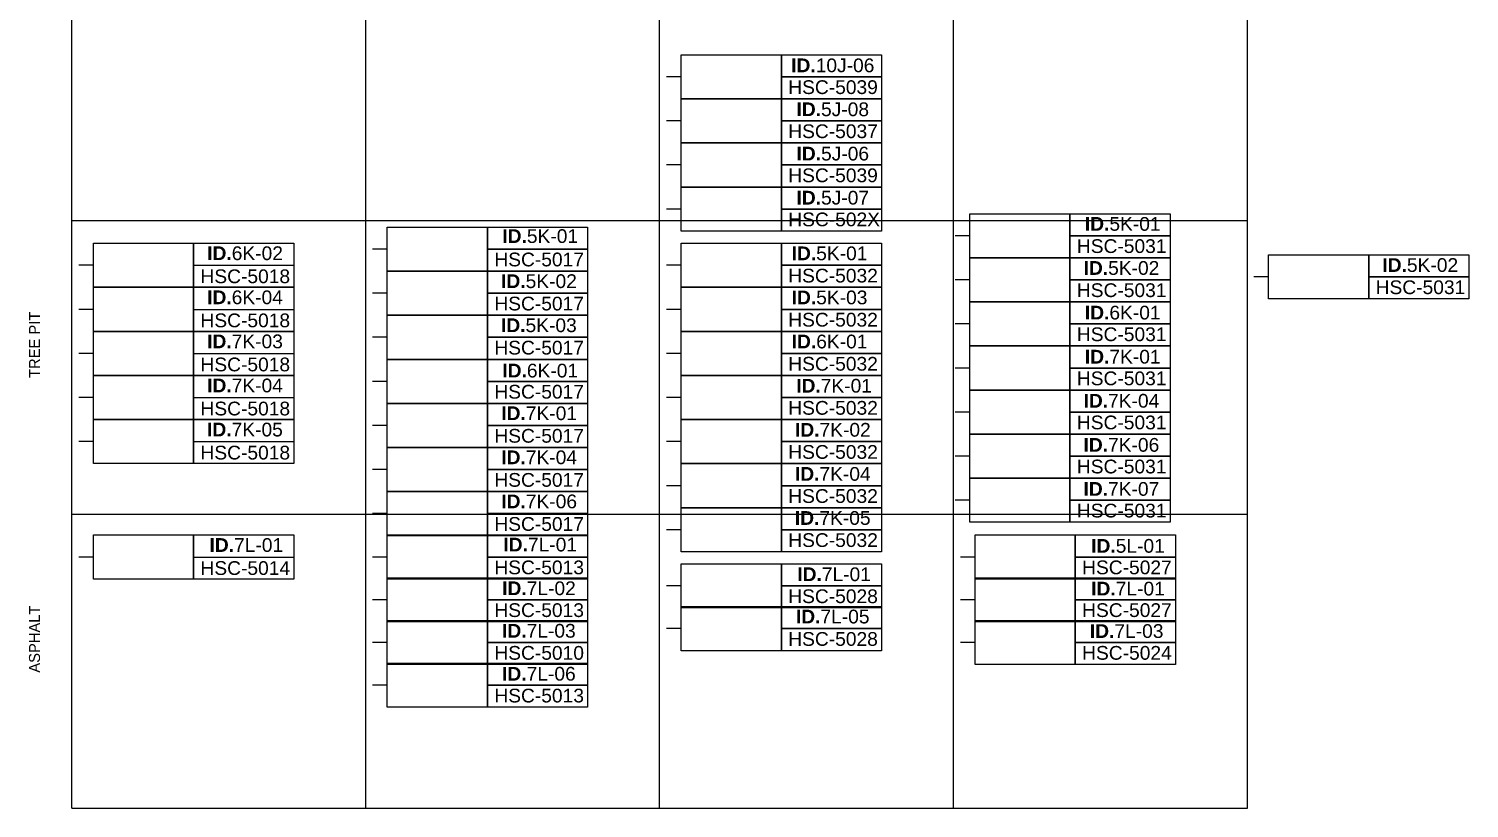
# Model space of a CAD drawing. Header units: metres. Extents: x -325 to 301, y -147 to 149.
# Drawn here: x -139.23 to -90.22, y -146.54 to -120.02 of the extents above; entities that cross this region are included whole.
import ezdxf

# ---------------------------------------------------------------- set-up
doc = ezdxf.new("R2010")
doc.units = ezdxf.units.M
doc.layers.add('-aux', color=50, linetype='Continuous', plot=False)
doc.layers.add('1-CM', color=7, linetype='Continuous', lineweight=0)
for name, color, linetype in [('A-KEYPLAN', 7, 'Continuous'), ('A-KEYPLAN DETAILS POINT', 3, 'Continuous'), ('A-KEYPLAN_250', 7, 'Continuous'), ('A-KEYPLAN_HATCH', 7, 'Continuous'), ('A_TEXT_2', 7, 'Continuous'), ('EIT_0 Llegenda', 7, 'Continuous')]:
    doc.layers.add(name, color=color, linetype=linetype)
doc.layers.add('A-KEYPLAN ID', color=7, linetype='Continuous', true_color=0x7f3f00)
doc.styles.get("Standard").update_dxf_attribs({"font": 'arial.ttf'})
doc.styles.add('x-llegenda materials$0$ENGRAVERS', font='TT0586M.TTF')

# ---------------------------------------------------------------- blocks, each defined once
blk = doc.blocks.new('5E_4_MON')
at = {"layer": 'A-KEYPLAN DETAILS POINT'}
blk.add_lwpolyline([(0, 0), (-0.5, 0)], dxfattribs=at)
at = {"layer": 'A-KEYPLAN ID'}
for points in [[(0, 0.75), (3.408, 0.75), (3.408, -0.75), (0, -0.75)], [(3.408, 0.75), (6.816, 0.75), (6.816, 0), (3.408, 0)], [(3.408, 0), (6.816, 0), (6.816, -0.75), (3.408, -0.75)]]:
    blk.add_lwpolyline(points, close=True, dxfattribs=at)
at = {"layer": 'A_TEXT_2', "attachment_point": 1}
for s, insert, char_height in [('\\pi0.11245;{\\fArial|b1|i0|c0|p34;ID.}5K-02', (3.759, 0.644), 0.46757), ('HSC-5017', (3.642, -0.118), 0.4676)]:
    blk.add_mtext_dynamic_manual_height_columns(s, width=2.72351, gutter_width=2.805, heights=[0], dxfattribs=dict(at, insert=insert, char_height=char_height))
blk = doc.blocks.new('7L_1_RIM')
at = {"layer": 'A-KEYPLAN DETAILS POINT'}
blk.add_lwpolyline([(0, 0), (-0.5, 0)], dxfattribs=at)
at = {"layer": 'A-KEYPLAN ID'}
for points in [[(0, 0.75), (3.408, 0.75), (3.408, -0.75), (0, -0.75)], [(3.408, 0.75), (6.816, 0.75), (6.816, -0.75), (3.408, -0.75)], [(3.408, 0), (6.816, 0), (6.816, -0.75), (3.408, -0.75)]]:
    blk.add_lwpolyline(points, close=True, dxfattribs=at)
at = {"layer": 'A_TEXT_2', "attachment_point": 1}
for s, insert, char_height in [('\\pi0.19139;{\\fArial|b1|i0|c0|p34;ID.}7L-01', (3.759, 0.643), 0.46757), ('HSC-5014', (3.642, -0.141), 0.4676)]:
    blk.add_mtext_dynamic_manual_height_columns(s, width=2.72351, gutter_width=2.805, heights=[0], dxfattribs=dict(at, insert=insert, char_height=char_height))
blk = doc.blocks.new('7L_1_MON')
at = {"layer": 'A-KEYPLAN DETAILS POINT'}
blk.add_lwpolyline([(0, 0), (-0.5, 0)], dxfattribs=at)
at = {"layer": 'A-KEYPLAN ID'}
for points in [[(0, 0.75), (3.408, 0.75), (3.408, -0.75), (0, -0.75)], [(3.408, 0.75), (6.816, 0.75), (6.816, 0), (3.408, 0)], [(3.408, 0), (6.816, 0), (6.816, -0.75), (3.408, -0.75)]]:
    blk.add_lwpolyline(points, close=True, dxfattribs=at)
at = {"layer": 'A_TEXT_2', "attachment_point": 1}
for s, insert, char_height in [('\\pi0.19139;{\\fArial|b1|i0|c0|p34;ID.}7L-01', (3.759, 0.658), 0.46757), ('HSC-5013', (3.642, -0.118), 0.4676)]:
    blk.add_mtext_dynamic_manual_height_columns(s, width=2.72351, gutter_width=2.805, heights=[0], dxfattribs=dict(at, insert=insert, char_height=char_height))
blk = doc.blocks.new('7L_5_QAD')
at = {"layer": 'A-KEYPLAN DETAILS POINT'}
blk.add_lwpolyline([(0, 0), (-0.5, 0)], dxfattribs=at)
at = {"layer": 'A-KEYPLAN ID'}
for points in [[(0, 0.75), (3.408, 0.75), (3.408, -0.75), (0, -0.75)], [(3.408, 0.75), (6.816, 0.75), (6.816, 0), (3.408, 0)], [(3.408, 0), (6.816, 0), (6.816, -0.75), (3.408, -0.75)]]:
    blk.add_lwpolyline(points, close=True, dxfattribs=at)
at = {"layer": 'A_TEXT_2', "attachment_point": 1}
for s, insert, char_height in [('\\pi0.1445;{\\fArial|b1|i0|c0|p34;ID.}7L-05', (3.759, 0.645), 0.46757), ('HSC-5028', (3.642, -0.118), 0.4676)]:
    blk.add_mtext_dynamic_manual_height_columns(s, width=2.72351, gutter_width=2.805, heights=[0], dxfattribs=dict(at, insert=insert, char_height=char_height))
blk = doc.blocks.new('7L_1_QAD')
at = {"layer": 'A-KEYPLAN DETAILS POINT'}
blk.add_lwpolyline([(0, 0), (-0.5, 0)], dxfattribs=at)
at = {"layer": 'A-KEYPLAN ID'}
for points in [[(0, 0.75), (3.408, 0.75), (3.408, -0.75), (0, -0.75)], [(3.408, 0.75), (6.816, 0.75), (6.816, 0), (3.408, 0)], [(3.408, 0), (6.816, 0), (6.816, -0.75), (3.408, -0.75)]]:
    blk.add_lwpolyline(points, close=True, dxfattribs=at)
at = {"layer": 'A_TEXT_2', "attachment_point": 1}
for s, insert, char_height in [('\\pi0.19139;{\\fArial|b1|i0|c0|p34;ID.}7L-01', (3.759, 0.63), 0.46757), ('HSC-5028', (3.642, -0.118), 0.4676)]:
    blk.add_mtext_dynamic_manual_height_columns(s, width=2.72351, gutter_width=2.805, heights=[0], dxfattribs=dict(at, insert=insert, char_height=char_height))
blk = doc.blocks.new('7L_6_MON')
at = {"layer": 'A-KEYPLAN DETAILS POINT'}
blk.add_lwpolyline([(0, 0), (-0.5, 0)], dxfattribs=at)
at = {"layer": 'A-KEYPLAN ID'}
for points in [[(0, 0.75), (3.408, 0.75), (3.408, -0.75), (0, -0.75)], [(3.408, 0.75), (6.816, 0.75), (6.816, 0), (3.408, 0)], [(3.408, 0), (6.816, 0), (6.816, -0.75), (3.408, -0.75)]]:
    blk.add_lwpolyline(points, close=True, dxfattribs=at)
at = {"layer": 'A_TEXT_2', "attachment_point": 1}
for s, insert, char_height in [('\\pi0.14641;{\\fArial|b1|i0|c0|p34;ID.}7L-06', (3.759, 0.625), 0.46757), ('HSC-5013', (3.642, -0.118), 0.4676)]:
    blk.add_mtext_dynamic_manual_height_columns(s, width=2.72351, gutter_width=2.805, heights=[0], dxfattribs=dict(at, insert=insert, char_height=char_height))
blk = doc.blocks.new('7L_3_MON')
at = {"layer": 'A-KEYPLAN DETAILS POINT'}
blk.add_lwpolyline([(0, 0), (-0.5, 0)], dxfattribs=at)
at = {"layer": 'A-KEYPLAN ID'}
for points in [[(0, 0.75), (3.408, 0.75), (3.408, -0.75), (0, -0.75)], [(3.408, 0.75), (6.816, 0.75), (6.816, 0), (3.408, 0)], [(3.408, 0), (6.816, 0), (6.816, -0.75), (3.408, -0.75)]]:
    blk.add_lwpolyline(points, close=True, dxfattribs=at)
at = {"layer": 'A_TEXT_2', "attachment_point": 1}
for s, insert, char_height in [('\\pi0.14625;{\\fArial|b1|i0|c0|p34;ID.}7L-03', (3.759, 0.633), 0.46757), ('HSC-5010', (3.642, -0.118), 0.4676)]:
    blk.add_mtext_dynamic_manual_height_columns(s, width=2.72351, gutter_width=2.805, heights=[0], dxfattribs=dict(at, insert=insert, char_height=char_height))
blk = doc.blocks.new('7L_2_MON')
at = {"layer": 'A-KEYPLAN DETAILS POINT'}
blk.add_lwpolyline([(0, 0), (-0.5, 0)], dxfattribs=at)
at = {"layer": 'A-KEYPLAN ID'}
for points in [[(0, 0.75), (3.408, 0.75), (3.408, -0.75), (0, -0.75)], [(3.408, 0.75), (6.816, 0.75), (6.816, 0), (3.408, 0)], [(3.408, 0), (6.816, 0), (6.816, -0.75), (3.408, -0.75)]]:
    blk.add_lwpolyline(points, close=True, dxfattribs=at)
at = {"layer": 'A_TEXT_2', "attachment_point": 1}
for s, insert, char_height in [('\\pi0.14865;{\\fArial|b1|i0|c0|p34;ID.}7L-02', (3.759, 0.626), 0.46757), ('HSC-5013', (3.642, -0.118), 0.4676)]:
    blk.add_mtext_dynamic_manual_height_columns(s, width=2.72351, gutter_width=2.805, heights=[0], dxfattribs=dict(at, insert=insert, char_height=char_height))
blk = doc.blocks.new('7L_1_TWQ')
at = {"layer": 'A-KEYPLAN DETAILS POINT'}
blk.add_lwpolyline([(0, 0), (-0.5, 0)], dxfattribs=at)
at = {"layer": 'A-KEYPLAN ID'}
for points in [[(0, 0.75), (3.408, 0.75), (3.408, -0.75), (0, -0.75)], [(3.408, 0.75), (6.816, 0.75), (6.816, 0), (3.408, 0)], [(3.408, 0), (6.816, 0), (6.816, -0.75), (3.408, -0.75)]]:
    blk.add_lwpolyline(points, close=True, dxfattribs=at)
at = {"layer": 'A_TEXT_2', "attachment_point": 1}
for s, insert, char_height in [('\\pi0.19139;{\\fArial|b1|i0|c0|p34;ID.}7L-01', (3.759, 0.614), 0.46757), ('HSC-5027', (3.642, -0.118), 0.4676)]:
    blk.add_mtext_dynamic_manual_height_columns(s, width=2.72351, gutter_width=2.805, heights=[0], dxfattribs=dict(at, insert=insert, char_height=char_height))
blk = doc.blocks.new('7L_3_TWQ')
at = {"layer": 'A-KEYPLAN DETAILS POINT'}
blk.add_lwpolyline([(0, 0), (-0.5, 0)], dxfattribs=at)
at = {"layer": 'A-KEYPLAN ID'}
for points in [[(0, 0.75), (3.408, 0.75), (3.408, -0.75), (0, -0.75)], [(3.408, 0.75), (6.816, 0.75), (6.816, 0), (3.408, 0)], [(3.408, 0), (6.816, 0), (6.816, -0.75), (3.408, -0.75)]]:
    blk.add_lwpolyline(points, close=True, dxfattribs=at)
at = {"layer": 'A_TEXT_2', "attachment_point": 1}
for s, insert, char_height in [('\\pi0.14625;{\\fArial|b1|i0|c0|p34;ID.}7L-03', (3.759, 0.624), 0.46757), ('HSC-5024', (3.642, -0.118), 0.4676)]:
    blk.add_mtext_dynamic_manual_height_columns(s, width=2.72351, gutter_width=2.805, heights=[0], dxfattribs=dict(at, insert=insert, char_height=char_height))
blk = doc.blocks.new('5L_1_TWQ')
at = {"layer": 'A-KEYPLAN DETAILS POINT'}
blk.add_lwpolyline([(0, 0), (-0.5, 0)], dxfattribs=at)
at = {"layer": 'A-KEYPLAN ID'}
for points in [[(0, 0.75), (3.408, 0.75), (3.408, -0.75), (0, -0.75)], [(3.408, 0.75), (6.816, 0.75), (6.816, 0), (3.408, 0)], [(3.408, 0), (6.816, 0), (6.816, -0.75), (3.408, -0.75)]]:
    blk.add_lwpolyline(points, close=True, dxfattribs=at)
at = {"layer": 'A_TEXT_2', "attachment_point": 1}
for s, insert, char_height in [('\\pi0.19139;{\\fArial|b1|i0|c0|p34;ID.}5L-01', (3.759, 0.614), 0.46757), ('HSC-5027', (3.642, -0.118), 0.4676)]:
    blk.add_mtext_dynamic_manual_height_columns(s, width=2.72351, gutter_width=2.805, heights=[0], dxfattribs=dict(at, insert=insert, char_height=char_height))
blk = doc.blocks.new('5K_1_MON')
at = {"layer": 'A-KEYPLAN DETAILS POINT'}
blk.add_lwpolyline([(0, 0), (-0.5, 0)], dxfattribs=at)
at = {"layer": 'A-KEYPLAN ID'}
for points in [[(0, 0.75), (3.408, 0.75), (3.408, -0.75), (0, -0.75)], [(3.408, 0.75), (6.816, 0.75), (6.816, 0), (3.408, 0)], [(3.408, 0), (6.816, 0), (6.816, -0.75), (3.408, -0.75)]]:
    blk.add_lwpolyline(points, close=True, dxfattribs=at)
at = {"layer": 'A_TEXT_2', "attachment_point": 1}
for s, insert, char_height in [('\\pi0.15518;{\\fArial|b1|i0|c0|p34;ID.}5K-01', (3.759, 0.678), 0.46757), ('HSC-5017', (3.642, -0.118), 0.4676)]:
    blk.add_mtext_dynamic_manual_height_columns(s, width=2.72351, gutter_width=2.805, heights=[0], dxfattribs=dict(at, insert=insert, char_height=char_height))
blk = doc.blocks.new('6K_1_MON')
at = {"layer": 'A-KEYPLAN DETAILS POINT'}
blk.add_lwpolyline([(0, 0), (-0.5, 0)], dxfattribs=at)
at = {"layer": 'A-KEYPLAN ID'}
for points in [[(0, 0.75), (3.408, 0.75), (3.408, -0.75), (0, -0.75)], [(3.408, 0.75), (6.816, 0.75), (6.816, 0), (3.408, 0)], [(3.408, 0), (6.816, 0), (6.816, -0.75), (3.408, -0.75)]]:
    blk.add_lwpolyline(points, close=True, dxfattribs=at)
at = {"layer": 'A_TEXT_2', "attachment_point": 1}
for s, insert, char_height in [('\\pi0.15518;{\\fArial|b1|i0|c0|p34;ID.}6K-01', (3.759, 0.601), 0.46757), ('HSC-5017', (3.642, -0.118), 0.4676)]:
    blk.add_mtext_dynamic_manual_height_columns(s, width=2.72351, gutter_width=2.805, heights=[0], dxfattribs=dict(at, insert=insert, char_height=char_height))
blk = doc.blocks.new('7K_1_MON')
at = {"layer": 'A-KEYPLAN DETAILS POINT'}
blk.add_lwpolyline([(0, 0), (-0.5, 0)], dxfattribs=at)
at = {"layer": 'A-KEYPLAN ID'}
for points in [[(0, 0.75), (3.408, 0.75), (3.408, -0.75), (0, -0.75)], [(3.408, 0.75), (6.816, 0.75), (6.816, 0), (3.408, 0)], [(3.408, 0), (6.816, 0), (6.816, -0.75), (3.408, -0.75)]]:
    blk.add_lwpolyline(points, close=True, dxfattribs=at)
at = {"layer": 'A_TEXT_2', "attachment_point": 1}
for s, insert, char_height in [('{\\fArial|b1|i0|c0|p34;ID.}7K-01', (3.878, 0.65), 0.46757), ('HSC-5017', (3.642, -0.118), 0.4676)]:
    blk.add_mtext_dynamic_manual_height_columns(s, width=2.72351, gutter_width=2.805, heights=[0], dxfattribs=dict(at, insert=insert, char_height=char_height))
blk = doc.blocks.new('5K_2_TWQ')
at = {"layer": 'A-KEYPLAN DETAILS POINT'}
blk.add_lwpolyline([(0, 0), (-0.5, 0)], dxfattribs=at)
at = {"layer": 'A-KEYPLAN ID'}
for points in [[(0, 0.75), (3.408, 0.75), (3.408, -0.75), (0, -0.75)], [(3.408, 0.75), (6.816, 0.75), (6.816, 0), (3.408, 0)], [(3.408, 0), (6.816, 0), (6.816, -0.75), (3.408, -0.75)]]:
    blk.add_lwpolyline(points, close=True, dxfattribs=at)
at = {"layer": 'A_TEXT_2', "attachment_point": 1}
for s, insert, char_height in [('\\pi0.11245;{\\fArial|b1|i0|c0|p34;ID.}5K-02', (3.759, 0.638), 0.46757), ('HSC-5031', (3.642, -0.118), 0.4676)]:
    blk.add_mtext_dynamic_manual_height_columns(s, width=2.72351, gutter_width=2.805, heights=[0], dxfattribs=dict(at, insert=insert, char_height=char_height))
blk = doc.blocks.new('6K_1_TWQ')
at = {"layer": 'A-KEYPLAN DETAILS POINT'}
blk.add_lwpolyline([(0, 0), (-0.5, 0)], dxfattribs=at)
at = {"layer": 'A-KEYPLAN ID'}
for points in [[(0, 0.75), (3.408, 0.75), (3.408, -0.75), (0, -0.75)], [(3.408, 0.75), (6.816, 0.75), (6.816, 0), (3.408, 0)], [(3.408, 0), (6.816, 0), (6.816, -0.75), (3.408, -0.75)]]:
    blk.add_lwpolyline(points, close=True, dxfattribs=at)
at = {"layer": 'A_TEXT_2', "attachment_point": 1}
for s, insert, char_height in [('\\pi0.15518;{\\fArial|b1|i0|c0|p34;ID.}6K-01', (3.759, 0.619), 0.46757), ('HSC-5031', (3.642, -0.118), 0.4676)]:
    blk.add_mtext_dynamic_manual_height_columns(s, width=2.72351, gutter_width=2.805, heights=[0], dxfattribs=dict(at, insert=insert, char_height=char_height))
blk = doc.blocks.new('7K_2_QAD')
at = {"layer": 'A-KEYPLAN DETAILS POINT'}
blk.add_lwpolyline([(0, 0), (-0.5, 0)], dxfattribs=at)
at = {"layer": 'A-KEYPLAN ID'}
for points in [[(0, 0.75), (3.408, 0.75), (3.408, -0.75), (0, -0.75)], [(3.408, 0.75), (6.816, 0.75), (6.816, 0), (3.408, 0)], [(3.408, 0), (6.816, 0), (6.816, -0.75), (3.408, -0.75)]]:
    blk.add_lwpolyline(points, close=True, dxfattribs=at)
at = {"layer": 'A_TEXT_2', "attachment_point": 1}
for s, insert, char_height in [('\\pi0.11245;{\\fArial|b1|i0|c0|p34;ID.}7K-02', (3.759, 0.635), 0.46757), ('HSC-5032', (3.642, -0.118), 0.4676)]:
    blk.add_mtext_dynamic_manual_height_columns(s, width=2.72351, gutter_width=2.805, heights=[0], dxfattribs=dict(at, insert=insert, char_height=char_height))
blk = doc.blocks.new('10J_6_QAD')
at = {"layer": 'A-KEYPLAN DETAILS POINT'}
blk.add_lwpolyline([(0.5, 0), (0, 0)], dxfattribs=at)
at = {"layer": 'A-KEYPLAN ID'}
for points in [[(0.5, 0.75), (3.908, 0.75), (3.908, -0.75), (0.5, -0.75)], [(3.908, 0.75), (7.316, 0.75), (7.316, 0), (3.908, 0)], [(3.908, 0), (7.316, 0), (7.316, -0.75), (3.908, -0.75)]]:
    blk.add_lwpolyline(points, close=True, dxfattribs=at)
at = {"layer": 'A_TEXT_2', "attachment_point": 1}
for s, insert, char_height in [('\\pi-0.01689;{\\fArial|b1|i0|c0|p34;ID.}10J-06', (4.259, 0.624), 0.46757), ('HSC-5039', (4.142, -0.118), 0.4676)]:
    blk.add_mtext_dynamic_manual_height_columns(s, width=2.72351, gutter_width=2.805, heights=[0], dxfattribs=dict(at, insert=insert, char_height=char_height))
blk = doc.blocks.new('5J_6_QAD')
at = {"layer": 'A-KEYPLAN DETAILS POINT'}
blk.add_lwpolyline([(0.5, 0), (0, 0)], dxfattribs=at)
at = {"layer": 'A-KEYPLAN ID'}
for points in [[(0.5, 0.75), (3.908, 0.75), (3.908, -0.75), (0.5, -0.75)], [(3.908, 0.75), (7.316, 0.75), (7.316, 0), (3.908, 0)], [(3.908, 0), (7.316, 0), (7.316, -0.75), (3.908, -0.75)]]:
    blk.add_lwpolyline(points, close=True, dxfattribs=at)
at = {"layer": 'A_TEXT_2', "attachment_point": 1}
for s, insert, char_height in [('\\pi0.16475;{\\fArial|b1|i0|c0|p34;ID.}5J-06', (4.259, 0.621), 0.46757), ('HSC-5039', (4.142, -0.118), 0.4676)]:
    blk.add_mtext_dynamic_manual_height_columns(s, width=2.72351, gutter_width=2.805, heights=[0], dxfattribs=dict(at, insert=insert, char_height=char_height))
blk = doc.blocks.new('5J_7_QAD')
at = {"layer": 'A-KEYPLAN DETAILS POINT'}
blk.add_lwpolyline([(0.5, 0), (0, 0)], dxfattribs=at)
at = {"layer": 'A-KEYPLAN ID'}
for points in [[(0.5, 0.75), (3.908, 0.75), (3.908, -0.75), (0.5, -0.75)], [(3.908, 0.75), (7.316, 0.75), (7.316, 0), (3.908, 0)], [(3.908, 0), (7.316, 0), (7.316, -0.75), (3.908, -0.75)]]:
    blk.add_lwpolyline(points, close=True, dxfattribs=at)
at = {"layer": 'A_TEXT_2', "attachment_point": 1}
for s, insert, char_height in [('\\pi0.16459;{\\fArial|b1|i0|c0|p34;ID.}5J-07', (4.259, 0.621), 0.46757), ('HSC-502X', (4.142, -0.118), 0.4676)]:
    blk.add_mtext_dynamic_manual_height_columns(s, width=2.72351, gutter_width=2.805, heights=[0], dxfattribs=dict(at, insert=insert, char_height=char_height))
blk = doc.blocks.new('5J_8_QAD')
at = {"layer": 'A-KEYPLAN DETAILS POINT'}
blk.add_lwpolyline([(0.5, 0), (0, 0)], dxfattribs=at)
at = {"layer": 'A-KEYPLAN ID'}
for points in [[(0.5, 0.75), (3.908, 0.75), (3.908, -0.75), (0.5, -0.75)], [(3.908, 0.75), (7.316, 0.75), (7.316, 0), (3.908, 0)], [(3.908, 0), (7.316, 0), (7.316, -0.75), (3.908, -0.75)]]:
    blk.add_lwpolyline(points, close=True, dxfattribs=at)
at = {"layer": 'A_TEXT_2', "attachment_point": 1}
for s, insert, char_height in [('\\pi0.16412;{\\fArial|b1|i0|c0|p34;ID.}5J-08', (4.259, 0.629), 0.46757), ('HSC-5037', (4.142, -0.118), 0.4676)]:
    blk.add_mtext_dynamic_manual_height_columns(s, width=2.72351, gutter_width=2.805, heights=[0], dxfattribs=dict(at, insert=insert, char_height=char_height))
blk = doc.blocks.new('6K_2_RIM')
at = {"layer": 'A-KEYPLAN DETAILS POINT'}
blk.add_lwpolyline([(0.5, 0), (0, 0)], dxfattribs=at)
at = {"layer": 'A-KEYPLAN ID'}
for points in [[(0.5, 0.75), (3.908, 0.75), (3.908, -0.75), (0.5, -0.75)], [(3.908, 0.75), (7.316, 0.75), (7.316, -0.75), (3.908, -0.75)], [(3.908, 0), (7.316, 0), (7.316, -0.75), (3.908, -0.75)]]:
    blk.add_lwpolyline(points, close=True, dxfattribs=at)
at = {"layer": 'A_TEXT_2', "attachment_point": 1}
for s, insert, char_height in [('\\pi0.11245;{\\fArial|b1|i0|c0|p34;ID.}6K-02', (4.259, 0.644), 0.46757), ('HSC-5018', (4.142, -0.141), 0.4676)]:
    blk.add_mtext_dynamic_manual_height_columns(s, width=2.72351, gutter_width=2.805, heights=[0], dxfattribs=dict(at, insert=insert, char_height=char_height))
blk = doc.blocks.new('6K_4_RIM')
at = {"layer": 'A-KEYPLAN DETAILS POINT'}
blk.add_lwpolyline([(0.5, 0), (0, 0)], dxfattribs=at)
at = {"layer": 'A-KEYPLAN ID'}
for points in [[(0.5, 0.75), (3.908, 0.75), (3.908, -0.75), (0.5, -0.75)], [(3.908, 0.75), (7.316, 0.75), (7.316, -0.75), (3.908, -0.75)], [(3.908, 0), (7.316, 0), (7.316, -0.75), (3.908, -0.75)]]:
    blk.add_lwpolyline(points, close=True, dxfattribs=at)
at = {"layer": 'A_TEXT_2', "attachment_point": 1}
for s, insert, char_height in [('\\pi0.11101;{\\fArial|b1|i0|c0|p34;ID.}6K-04', (4.259, 0.644), 0.46757), ('HSC-5018', (4.142, -0.141), 0.4676)]:
    blk.add_mtext_dynamic_manual_height_columns(s, width=2.72351, gutter_width=2.805, heights=[0], dxfattribs=dict(at, insert=insert, char_height=char_height))
blk = doc.blocks.new('7K_3_RIM')
at = {"layer": 'A-KEYPLAN DETAILS POINT'}
blk.add_lwpolyline([(0.5, 0), (0, 0)], dxfattribs=at)
at = {"layer": 'A-KEYPLAN ID'}
for points in [[(0.5, 0.75), (3.908, 0.75), (3.908, -0.75), (0.5, -0.75)], [(3.908, 0.75), (7.316, 0.75), (7.316, -0.75), (3.908, -0.75)], [(3.908, 0), (7.316, 0), (7.316, -0.75), (3.908, -0.75)]]:
    blk.add_lwpolyline(points, close=True, dxfattribs=at)
at = {"layer": 'A_TEXT_2', "attachment_point": 1}
for s, insert, char_height in [('\\pi0.11005;{\\fArial|b1|i0|c0|p34;ID.}7K-03', (4.259, 0.644), 0.46757), ('HSC-5018', (4.142, -0.141), 0.4676)]:
    blk.add_mtext_dynamic_manual_height_columns(s, width=2.72351, gutter_width=2.805, heights=[0], dxfattribs=dict(at, insert=insert, char_height=char_height))
blk = doc.blocks.new('7K_4_RIM')
at = {"layer": 'A-KEYPLAN DETAILS POINT'}
blk.add_lwpolyline([(0.5, 0), (0, 0)], dxfattribs=at)
at = {"layer": 'A-KEYPLAN ID'}
for points in [[(0.5, 0.75), (3.908, 0.75), (3.908, -0.75), (0.5, -0.75)], [(3.908, 0.75), (7.316, 0.75), (7.316, -0.75), (3.908, -0.75)], [(3.908, 0), (7.316, 0), (7.316, -0.75), (3.908, -0.75)]]:
    blk.add_lwpolyline(points, close=True, dxfattribs=at)
at = {"layer": 'A_TEXT_2', "attachment_point": 1}
for s, insert, char_height in [('\\pi0.11101;{\\fArial|b1|i0|c0|p34;ID.}7K-04', (4.259, 0.644), 0.46757), ('HSC-5018', (4.142, -0.141), 0.4676)]:
    blk.add_mtext_dynamic_manual_height_columns(s, width=2.72351, gutter_width=2.805, heights=[0], dxfattribs=dict(at, insert=insert, char_height=char_height))
blk = doc.blocks.new('7K_5_RIM')
at = {"layer": 'A-KEYPLAN DETAILS POINT'}
blk.add_lwpolyline([(0.5, 0), (0, 0)], dxfattribs=at)
at = {"layer": 'A-KEYPLAN ID'}
for points in [[(0.5, 0.75), (3.908, 0.75), (3.908, -0.75), (0.5, -0.75)], [(3.908, 0.75), (7.316, 0.75), (7.316, -0.75), (3.908, -0.75)], [(3.908, 0), (7.316, 0), (7.316, -0.75), (3.908, -0.75)]]:
    blk.add_lwpolyline(points, close=True, dxfattribs=at)
at = {"layer": 'A_TEXT_2', "attachment_point": 1}
for s, insert, char_height in [('\\pi0.1083;{\\fArial|b1|i0|c0|p34;ID.}7K-05', (4.259, 0.644), 0.46757), ('HSC-5018', (4.142, -0.141), 0.4676)]:
    blk.add_mtext_dynamic_manual_height_columns(s, width=2.72351, gutter_width=2.805, heights=[0], dxfattribs=dict(at, insert=insert, char_height=char_height))
blk = doc.blocks.new('5K_3_MON')
at = {"layer": 'A-KEYPLAN DETAILS POINT'}
blk.add_lwpolyline([(0.53, 0), (0.03, 0)], dxfattribs=at)
at = {"layer": 'A-KEYPLAN ID'}
for points in [[(0.53, 0.75), (3.938, 0.75), (3.938, -0.75), (0.53, -0.75)], [(3.938, 0.75), (7.346, 0.75), (7.346, 0), (3.938, 0)], [(3.938, 0), (7.346, 0), (7.346, -0.75), (3.938, -0.75)]]:
    blk.add_lwpolyline(points, close=True, dxfattribs=at)
at = {"layer": 'A_TEXT_2', "attachment_point": 1}
for s, insert, char_height in [('\\pi0.11005;{\\fArial|b1|i0|c0|p34;ID.}5K-03', (4.289, 0.644), 0.46757), ('HSC-5017', (4.173, -0.118), 0.4676)]:
    blk.add_mtext_dynamic_manual_height_columns(s, width=2.72351, gutter_width=2.805, heights=[0], dxfattribs=dict(at, insert=insert, char_height=char_height))
blk = doc.blocks.new('7K_4_MON')
at = {"layer": 'A-KEYPLAN DETAILS POINT'}
blk.add_lwpolyline([(0.5, 0), (0, 0)], dxfattribs=at)
at = {"layer": 'A-KEYPLAN ID'}
for points in [[(0.5, 0.75), (3.908, 0.75), (3.908, -0.75), (0.5, -0.75)], [(3.908, 0.75), (7.316, 0.75), (7.316, 0), (3.908, 0)], [(3.908, 0), (7.316, 0), (7.316, -0.75), (3.908, -0.75)]]:
    blk.add_lwpolyline(points, close=True, dxfattribs=at)
at = {"layer": 'A_TEXT_2', "attachment_point": 1}
for s, insert, char_height in [('{\\fArial|b1|i0|c0|p34;ID.}7K-04', (4.378, 0.65), 0.46757), ('HSC-5017', (4.142, -0.118), 0.4676)]:
    blk.add_mtext_dynamic_manual_height_columns(s, width=2.72351, gutter_width=2.805, heights=[0], dxfattribs=dict(at, insert=insert, char_height=char_height))
blk = doc.blocks.new('7K_6_MON')
at = {"layer": 'A-KEYPLAN DETAILS POINT'}
blk.add_lwpolyline([(0.5, 0), (0, 0)], dxfattribs=at)
at = {"layer": 'A-KEYPLAN ID'}
for points in [[(0.5, 0.75), (3.908, 0.75), (3.908, -0.75), (0.5, -0.75)], [(3.908, 0.75), (7.316, 0.75), (7.316, 0), (3.908, 0)], [(3.908, 0), (7.316, 0), (7.316, -0.75), (3.908, -0.75)]]:
    blk.add_lwpolyline(points, close=True, dxfattribs=at)
at = {"layer": 'A_TEXT_2', "attachment_point": 1}
for s, insert, char_height in [('{\\fArial|b1|i0|c0|p34;ID.}7K-06', (4.378, 0.65), 0.46757), ('HSC-5017', (4.142, -0.118), 0.4676)]:
    blk.add_mtext_dynamic_manual_height_columns(s, width=2.72351, gutter_width=2.805, heights=[0], dxfattribs=dict(at, insert=insert, char_height=char_height))
blk = doc.blocks.new('5K_3_QAD')
at = {"layer": 'A-KEYPLAN DETAILS POINT'}
blk.add_lwpolyline([(0.5, 0), (0, 0)], dxfattribs=at)
at = {"layer": 'A-KEYPLAN ID'}
for points in [[(0.5, 0.75), (3.908, 0.75), (3.908, -0.75), (0.5, -0.75)], [(3.908, 0.75), (7.316, 0.75), (7.316, 0), (3.908, 0)], [(3.908, 0), (7.316, 0), (7.316, -0.75), (3.908, -0.75)]]:
    blk.add_lwpolyline(points, close=True, dxfattribs=at)
at = {"layer": 'A_TEXT_2', "attachment_point": 1}
for s, insert, char_height in [('{\\fArial|b1|i0|c0|p34;ID.}5K-03', (4.259, 0.64), 0.46757), ('HSC-5032', (4.142, -0.118), 0.4676)]:
    blk.add_mtext_dynamic_manual_height_columns(s, width=2.72351, gutter_width=2.805, heights=[0], dxfattribs=dict(at, insert=insert, char_height=char_height))
blk = doc.blocks.new('5K_1_QAD')
at = {"layer": 'A-KEYPLAN DETAILS POINT'}
blk.add_lwpolyline([(0.5, 0), (0, 0)], dxfattribs=at)
at = {"layer": 'A-KEYPLAN ID'}
for points in [[(0.5, 0.75), (3.908, 0.75), (3.908, -0.75), (0.5, -0.75)], [(3.908, 0.75), (7.316, 0.75), (7.316, 0), (3.908, 0)], [(3.908, 0), (7.316, 0), (7.316, -0.75), (3.908, -0.75)]]:
    blk.add_lwpolyline(points, close=True, dxfattribs=at)
at = {"layer": 'A_TEXT_2', "attachment_point": 1}
for s, insert, char_height in [('{\\fArial|b1|i0|c0|p34;ID.}5K-01', (4.259, 0.64), 0.46757), ('HSC-5032', (4.142, -0.118), 0.4676)]:
    blk.add_mtext_dynamic_manual_height_columns(s, width=2.72351, gutter_width=2.805, heights=[0], dxfattribs=dict(at, insert=insert, char_height=char_height))
blk = doc.blocks.new('6K_1_QAD')
at = {"layer": 'A-KEYPLAN DETAILS POINT'}
blk.add_lwpolyline([(0.5, 0), (0, 0)], dxfattribs=at)
at = {"layer": 'A-KEYPLAN ID'}
for points in [[(0.5, 0.75), (3.908, 0.75), (3.908, -0.75), (0.5, -0.75)], [(3.908, 0.75), (7.316, 0.75), (7.316, 0), (3.908, 0)], [(3.908, 0), (7.316, 0), (7.316, -0.75), (3.908, -0.75)]]:
    blk.add_lwpolyline(points, close=True, dxfattribs=at)
at = {"layer": 'A_TEXT_2', "attachment_point": 1}
for s, insert, char_height in [('{\\fArial|b1|i0|c0|p34;ID.}6K-01', (4.259, 0.64), 0.46757), ('HSC-5032', (4.142, -0.118), 0.4676)]:
    blk.add_mtext_dynamic_manual_height_columns(s, width=2.72351, gutter_width=2.805, heights=[0], dxfattribs=dict(at, insert=insert, char_height=char_height))
blk = doc.blocks.new('7K_1_QAD')
at = {"layer": 'A-KEYPLAN DETAILS POINT'}
blk.add_lwpolyline([(0.5, 0), (0, 0)], dxfattribs=at)
at = {"layer": 'A-KEYPLAN ID'}
for points in [[(0.5, 0.75), (3.908, 0.75), (3.908, -0.75), (0.5, -0.75)], [(3.908, 0.75), (7.316, 0.75), (7.316, 0), (3.908, 0)], [(3.908, 0), (7.316, 0), (7.316, -0.75), (3.908, -0.75)]]:
    blk.add_lwpolyline(points, close=True, dxfattribs=at)
at = {"layer": 'A_TEXT_2', "attachment_point": 1}
for s, insert, char_height in [('\\pi0.15518;{\\fArial|b1|i0|c0|p34;ID.}7K-01', (4.259, 0.635), 0.46757), ('HSC-5032', (4.142, -0.118), 0.4676)]:
    blk.add_mtext_dynamic_manual_height_columns(s, width=2.72351, gutter_width=2.805, heights=[0], dxfattribs=dict(at, insert=insert, char_height=char_height))
blk = doc.blocks.new('7K_4_QAD')
at = {"layer": 'A-KEYPLAN DETAILS POINT'}
blk.add_lwpolyline([(0.5, 0), (0, 0)], dxfattribs=at)
at = {"layer": 'A-KEYPLAN ID'}
for points in [[(0.5, 0.75), (3.908, 0.75), (3.908, -0.75), (0.5, -0.75)], [(3.908, 0.75), (7.316, 0.75), (7.316, 0), (3.908, 0)], [(3.908, 0), (7.316, 0), (7.316, -0.75), (3.908, -0.75)]]:
    blk.add_lwpolyline(points, close=True, dxfattribs=at)
at = {"layer": 'A_TEXT_2', "attachment_point": 1}
for s, insert, char_height in [('\\pi0.11101;{\\fArial|b1|i0|c0|p34;ID.}7K-04', (4.259, 0.635), 0.46757), ('HSC-5032', (4.142, -0.118), 0.4676)]:
    blk.add_mtext_dynamic_manual_height_columns(s, width=2.72351, gutter_width=2.805, heights=[0], dxfattribs=dict(at, insert=insert, char_height=char_height))
blk = doc.blocks.new('7K_5_QAD')
at = {"layer": 'A-KEYPLAN DETAILS POINT'}
blk.add_lwpolyline([(0.5, 0), (0, 0)], dxfattribs=at)
at = {"layer": 'A-KEYPLAN ID'}
for points in [[(0.5, 0.75), (3.908, 0.75), (3.908, -0.75), (0.5, -0.75)], [(3.908, 0.75), (7.316, 0.75), (7.316, 0), (3.908, 0)], [(3.908, 0), (7.316, 0), (7.316, -0.75), (3.908, -0.75)]]:
    blk.add_lwpolyline(points, close=True, dxfattribs=at)
at = {"layer": 'A_TEXT_2', "attachment_point": 1}
for s, insert, char_height in [('\\pi0.1083;{\\fArial|b1|i0|c0|p34;ID.}7K-05', (4.259, 0.635), 0.46757), ('HSC-5032', (4.142, -0.118), 0.4676)]:
    blk.add_mtext_dynamic_manual_height_columns(s, width=2.72351, gutter_width=2.805, heights=[0], dxfattribs=dict(at, insert=insert, char_height=char_height))
blk = doc.blocks.new('5K_1_TWQ')
at = {"layer": 'A-KEYPLAN DETAILS POINT'}
blk.add_lwpolyline([(0.5, 0), (0, 0)], dxfattribs=at)
at = {"layer": 'A-KEYPLAN ID'}
for points in [[(0.5, 0.75), (3.908, 0.75), (3.908, -0.75), (0.5, -0.75)], [(3.908, 0.75), (7.316, 0.75), (7.316, 0), (3.908, 0)], [(3.908, 0), (7.316, 0), (7.316, -0.75), (3.908, -0.75)]]:
    blk.add_lwpolyline(points, close=True, dxfattribs=at)
at = {"layer": 'A_TEXT_2', "attachment_point": 1}
for s, insert, char_height in [('\\pi0.15518;{\\fArial|b1|i0|c0|p34;ID.}5K-01', (4.259, 0.638), 0.46757), ('HSC-5031', (4.142, -0.118), 0.4676)]:
    blk.add_mtext_dynamic_manual_height_columns(s, width=2.72351, gutter_width=2.805, heights=[0], dxfattribs=dict(at, insert=insert, char_height=char_height))
blk = doc.blocks.new('7K_1_TWQ')
at = {"layer": 'A-KEYPLAN DETAILS POINT'}
blk.add_lwpolyline([(0.5, 0), (0, 0)], dxfattribs=at)
at = {"layer": 'A-KEYPLAN ID'}
for points in [[(0.5, 0.75), (3.908, 0.75), (3.908, -0.75), (0.5, -0.75)], [(3.908, 0.75), (7.316, 0.75), (7.316, 0), (3.908, 0)], [(3.908, 0), (7.316, 0), (7.316, -0.75), (3.908, -0.75)]]:
    blk.add_lwpolyline(points, close=True, dxfattribs=at)
at = {"layer": 'A_TEXT_2', "attachment_point": 1}
for s, insert, char_height in [('\\pi0.15518;{\\fArial|b1|i0|c0|p34;ID.}7K-01', (4.259, 0.619), 0.46757), ('HSC-5031', (4.142, -0.118), 0.4676)]:
    blk.add_mtext_dynamic_manual_height_columns(s, width=2.72351, gutter_width=2.805, heights=[0], dxfattribs=dict(at, insert=insert, char_height=char_height))
blk = doc.blocks.new('7K_4_TWQ')
at = {"layer": 'A-KEYPLAN DETAILS POINT'}
blk.add_lwpolyline([(0.5, 0), (0, 0)], dxfattribs=at)
at = {"layer": 'A-KEYPLAN ID'}
for points in [[(0.5, 0.75), (3.908, 0.75), (3.908, -0.75), (0.5, -0.75)], [(3.908, 0.75), (7.316, 0.75), (7.316, 0), (3.908, 0)], [(3.908, 0), (7.316, 0), (7.316, -0.75), (3.908, -0.75)]]:
    blk.add_lwpolyline(points, close=True, dxfattribs=at)
at = {"layer": 'A_TEXT_2', "attachment_point": 1}
for s, insert, char_height in [('\\pi0.11101;{\\fArial|b1|i0|c0|p34;ID.}7K-04', (4.259, 0.619), 0.46757), ('HSC-5031', (4.142, -0.118), 0.4676)]:
    blk.add_mtext_dynamic_manual_height_columns(s, width=2.72351, gutter_width=2.805, heights=[0], dxfattribs=dict(at, insert=insert, char_height=char_height))
blk = doc.blocks.new('7K_6_TWQ')
at = {"layer": 'A-KEYPLAN DETAILS POINT'}
blk.add_lwpolyline([(0.5, 0), (0, 0)], dxfattribs=at)
at = {"layer": 'A-KEYPLAN ID'}
for points in [[(0.5, 0.75), (3.908, 0.75), (3.908, -0.75), (0.5, -0.75)], [(3.908, 0.75), (7.316, 0.75), (7.316, 0), (3.908, 0)], [(3.908, 0), (7.316, 0), (7.316, -0.75), (3.908, -0.75)]]:
    blk.add_lwpolyline(points, close=True, dxfattribs=at)
at = {"layer": 'A_TEXT_2', "attachment_point": 1}
for s, insert, char_height in [('\\pi0.11021;{\\fArial|b1|i0|c0|p34;ID.}7K-06', (4.259, 0.619), 0.46757), ('HSC-5031', (4.142, -0.118), 0.4676)]:
    blk.add_mtext_dynamic_manual_height_columns(s, width=2.72351, gutter_width=2.805, heights=[0], dxfattribs=dict(at, insert=insert, char_height=char_height))
blk = doc.blocks.new('7K_7_TWQ')
at = {"layer": 'A-KEYPLAN DETAILS POINT'}
blk.add_lwpolyline([(0.5, 0), (0, 0)], dxfattribs=at)
at = {"layer": 'A-KEYPLAN ID'}
for points in [[(0.5, 0.75), (3.908, 0.75), (3.908, -0.75), (0.5, -0.75)], [(3.908, 0.75), (7.316, 0.75), (7.316, 0), (3.908, 0)], [(3.908, 0), (7.316, 0), (7.316, -0.75), (3.908, -0.75)]]:
    blk.add_lwpolyline(points, close=True, dxfattribs=at)
at = {"layer": 'A_TEXT_2', "attachment_point": 1}
for s, insert, char_height in [('\\pi0.11005;{\\fArial|b1|i0|c0|p34;ID.}7K-07', (4.259, 0.619), 0.46757), ('HSC-5031', (4.142, -0.118), 0.4676)]:
    blk.add_mtext_dynamic_manual_height_columns(s, width=2.72351, gutter_width=2.805, heights=[0], dxfattribs=dict(at, insert=insert, char_height=char_height))
blk = doc.blocks.new('5E_04_TWQ')
at = {"layer": '1-CM', "rotation": 0.3450263602352909}
blk.add_blockref('5K_2_TWQ', (0.005, -0.041), dxfattribs=at)

msp = doc.modelspace()

# ---------------------------------------------------------------- linework, layer by layer
at = {"layer": '-aux'}
msp.add_line((-137.766, -146.543), (-137.766, -56.543), dxfattribs=at)
at = {"layer": 'A-KEYPLAN_HATCH'}
for points in [[(-127.766, -146.543), (-127.766, -56.543)], [(-117.766, -146.543), (-117.766, -56.543)], [(-107.766, -146.543), (-107.766, -56.543)], [(-97.766, -146.543), (-97.766, -56.543)], [(-137.766, -126.543), (-97.766, -126.543)], [(-137.766, -136.543), (-97.766, -136.543)], [(-137.766, -146.543), (-97.766, -146.543)]]:
    msp.add_lwpolyline(points, dxfattribs=at)

# ---------------------------------------------------------------- block references
at = {"layer": '1-CM'}
for name, p in [('5J_8_QAD', (-117.531, -123.156)), ('5J_6_QAD', (-117.531, -124.656)), ('5J_7_QAD', (-117.531, -126.156)), ('5K_1_TWQ', (-107.71, -127.065)), ('5K_1_MON', (-127.031, -127.52)), ('5K_2_TWQ', (-107.21, -128.565)), ('6K_1_TWQ', (-107.21, -130.065)), ('5K_3_MON', (-127.562, -130.52)), ('7K_1_TWQ', (-107.71, -131.565)), ('6K_1_MON', (-127.031, -132.02)), ('7K_4_TWQ', (-107.71, -133.065)), ('7K_1_MON', (-127.031, -133.52)), ('7K_5_RIM', (-137.531, -134.069)), ('7K_4_MON', (-127.531, -135.02)), ('7K_6_TWQ', (-107.71, -134.565)), ('7K_4_QAD', (-117.531, -135.569)), ('7K_7_TWQ', (-107.71, -136.065)), ('7K_6_MON', (-127.531, -136.52)), ('7K_5_QAD', (-117.531, -137.069)), ('7L_1_RIM', (-137.031, -137.997)), ('7L_1_MON', (-127.031, -137.997)), ('5L_1_TWQ', (-107.031, -137.997)), ('7L_2_MON', (-127.031, -139.452)), ('7L_1_TWQ', (-107.031, -139.452)), ('7L_3_MON', (-127.031, -140.906)), ('7L_3_TWQ', (-107.031, -140.906)), ('7L_6_MON', (-127.031, -142.36))]:
    msp.add_blockref(name, p, dxfattribs=at)
at = {"layer": 'A-KEYPLAN'}
for name, p in [('10J_6_QAD', (-117.531, -121.656)), ('5K_1_QAD', (-117.531, -128.069)), ('5K_3_QAD', (-117.531, -129.569)), ('6K_1_QAD', (-117.531, -131.069)), ('7K_1_QAD', (-117.531, -132.569)), ('7K_2_QAD', (-117.031, -134.069)), ('7L_1_QAD', (-117.031, -138.979)), ('7L_5_QAD', (-117.031, -140.433))]:
    msp.add_blockref(name, p, dxfattribs=at)
at = {"layer": 'A-KEYPLAN_250', "rotation": 359.6549736397647}
msp.add_blockref('5E_04_TWQ', (-97.048, -128.424), dxfattribs=at)
at = {"layer": 'A-KEYPLAN_HATCH'}
for name, p in [('6K_2_RIM', (-137.531, -128.069)), ('5E_4_MON', (-127.031, -129.02)), ('6K_4_RIM', (-137.531, -129.569)), ('7K_3_RIM', (-137.531, -131.069)), ('7K_4_RIM', (-137.531, -132.569))]:
    msp.add_blockref(name, p, dxfattribs=at)

# ---------------------------------------------------------------- texts
at = {"layer": 'EIT_0 Llegenda', "char_height": 0.375, "width": 19.2101, "attachment_point": 3, "rotation": 90, "style": 'x-llegenda materials$0$ENGRAVERS'}
for s, insert in [('TREE PIT', (-139.224, -129.647)), ('ASPHALT', (-139.224, -139.647))]:
    msp.add_mtext(s, dxfattribs=dict(at, insert=insert))

doc.saveas('drawing.dxf')
